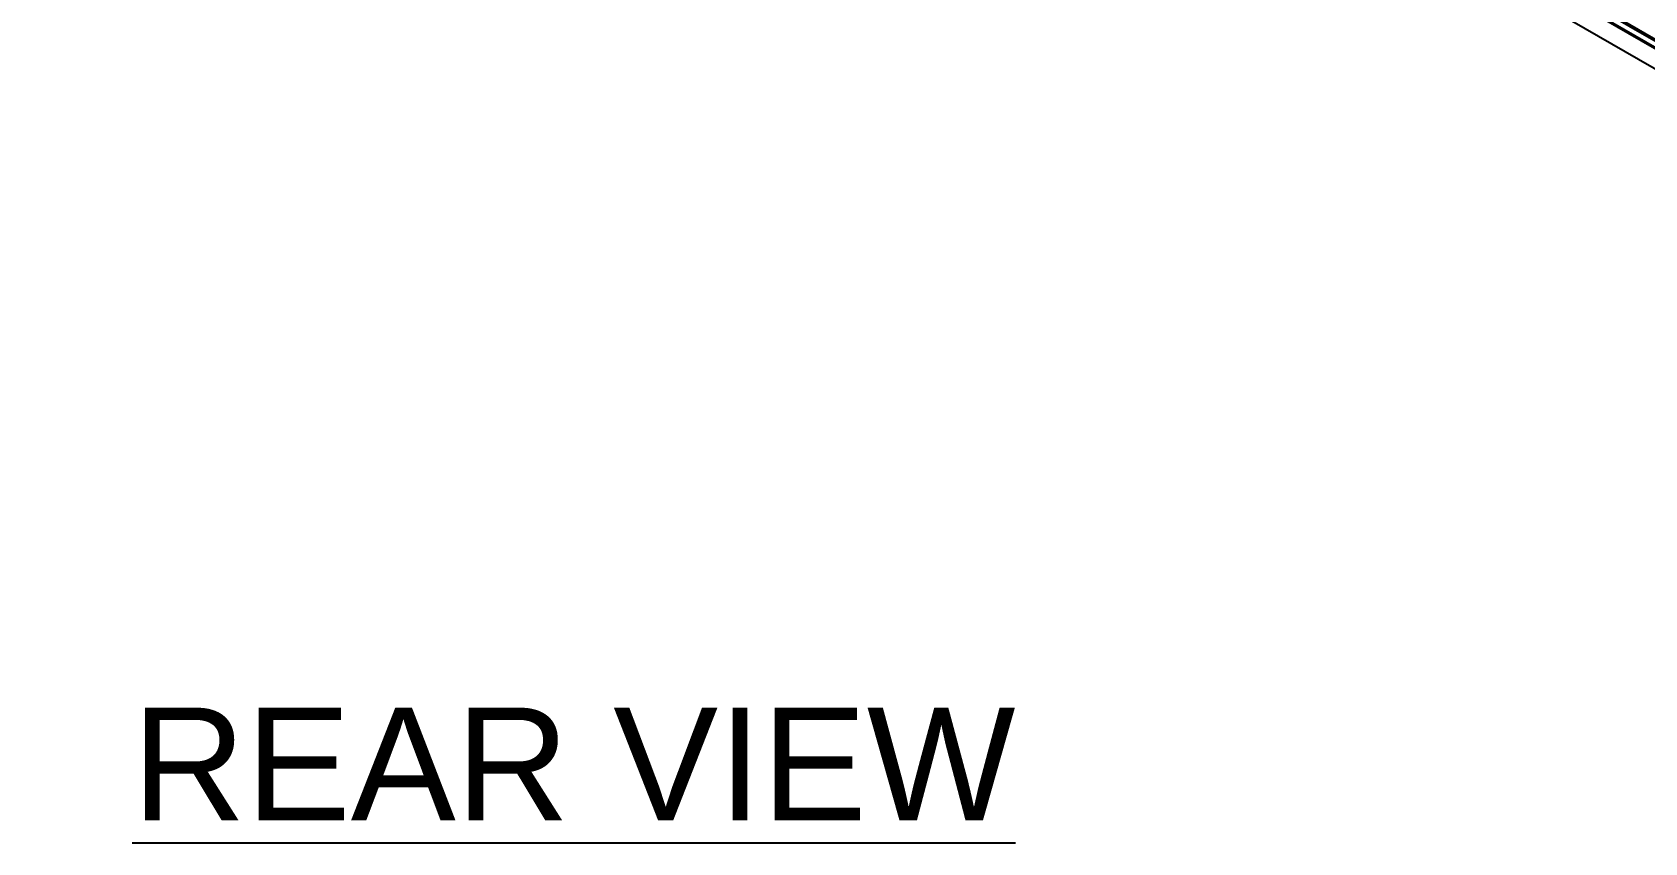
# Model space of a CAD drawing. Header units: inches. Extents: x 2.5 to 102.3, y 2 to 82.2.
# Drawn here: x 36.79 to 51.1, y 47.41 to 54.61 of the extents above; entities that cross this region are included whole.
import ezdxf
from ezdxf.enums import TextEntityAlignment as Align

# ---------------------------------------------------------------- set-up
doc = ezdxf.new("R2010")
doc.units = ezdxf.units.IN
doc.header["$MEASUREMENT"] = 0
doc.layers.add('DIM', color=1, linetype='Continuous')
doc.styles.add('Arial', font='arial.ttf')

msp = doc.modelspace()

# ---------------------------------------------------------------- linework, layer by layer
for p, q in [((63.055, 47.677), (13.239, 76.435)), ((63.059, 47.678), (13.244, 76.436)), ((63.004, 47.64), (13.189, 76.397)), ((13.195, 76.41), (63.011, 47.652)), ((13.381, 76.374), (63.196, 47.616)), ((13.241, 76.193), (63.057, 47.435))]:
    msp.add_line(p, q)

# ---------------------------------------------------------------- texts
at = {"layer": 'DIM', "style": 'Arial'}
msp.add_text('%%UREAR VIEW', height=1, dxfattribs=at).set_placement((41.591, 47.613), align=Align.CENTER)

doc.saveas('drawing.dxf')
